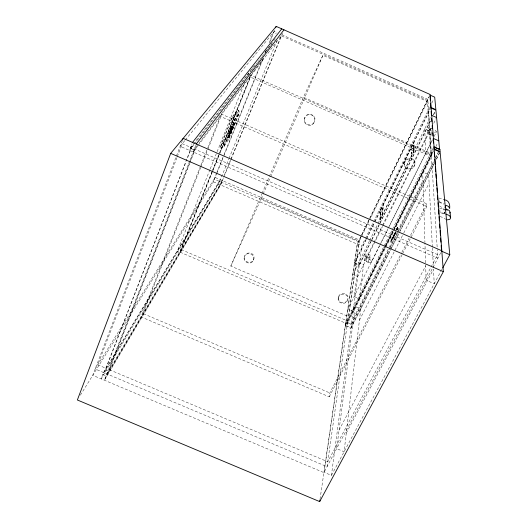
<?xml version="1.0" encoding="UTF-8"?>
<svg xmlns="http://www.w3.org/2000/svg" width="528" height="528" viewBox="0 0 528 528"><rect width="100%" height="100%" fill="white"/><g stroke="black" fill="none" stroke-linecap="round" stroke-linejoin="round"><path stroke-width="0.4" stroke-dasharray="2.64 1.98" d="M411.352 147.352L411.259 156.697L413.853 151.45L413.82 142.23L413.853 151.45M392.885 237.976L392.753 237.422M393.083 237.752L392.779 237.593M394.093 235.745L393.796 235.983L393.763 235.488M394.522 234.128L394.495 234.425M395.208 232.531L395.518 231.832L395.208 232.432M231.964 129.987L230.828 129.532L231.02 128.931L232.155 129.419L231.983 130.027L232.571 128.951C230.987 126.317 229.779 131.96 231.02 128.931M244.523 257.017C243.342 263.162 253.341 264.502 254.008 258.357C255.156 252.529 245.936 250.774 244.596 256.456C246.814 250.622 256.153 254.602 253.387 260.238C250.919 266.435 241.23 261.466 244.873 255.803M404.455 164.683C403.135 156.532 417.113 156.037 414.81 164.637C414.058 170.683 403.9 170.735 404.468 164.142C404.593 170.405 414.084 169.792 414.81 164.096M392.825 237.864L393.406 236.069M397.782 228.043L397.67 227.324M397.228 228.677L396.64 230.281M396.693 229.739L397.525 227.865L397.241 229.68M394.951 233.963L395.723 232.511L395.795 231.007M395.446 232.709L395.168 233.264L395.485 232.426M314.582 120.688C315.916 115.474 308.464 112.2 305.527 116.714M391.677 240.544L391.38 241.078L392.152 238.498M390.773 242.339L390.839 240.781L391.763 239.006M391.063 241.765L391.413 240.471M391.453 240.128L391.486 239.554M229.126 132.422L229.39 131.782C231.851 133.393 229.99 130.871 229.39 131.782M230.089 132.845L230.657 131.809L230.076 133.241M230.267 132.924L230.505 132.238M338.415 297.403C336.112 304.293 347.78 305.705 347.926 298.762C347.068 304.669 337.102 303.541 338.415 297.403C339.405 291.014 350.051 293.033 347.82 299.488M382.397 215.358L383.302 204.415L382.397 215.358L379.929 220.275L380.939 209.227L379.929 220.275M397.465 228.512C397.096 227.449 397.102 231.119 397.531 228.459M369.791 259.446L370.26 255.103L366.445 253.453L365 256.37L364.472 260.726L368.32 262.39L369.791 259.446L365.93 257.776L366.445 253.453M368.32 262.39L368.808 258.02L370.26 255.103M394.733 234.089L394.7 233.409L394.291 233.911M366.254 239.494L354.526 263.366L346.025 321.869L351.404 324.179L359.218 265.393L371.633 240.26M361.343 235.666L357.37 243.804L354.631 262.654L359.311 264.673L361.832 245.738L365.092 239.085M385.394 246.266L345.358 325.967L324.073 472.296L331.419 475.385L350.935 328.357L390.443 250.246M433.059 148.361L345.932 322.172L345.47 325.34L351.041 327.73L351.463 324.548L389.374 249.493M397.789 227.786L397.617 228.479M320.027 499.184L357.185 244.108L361.39 235.481M200.548 166.076L140.996 316.859L329.248 396.832L329.848 392.964L401.551 252.919M392.469 238.267L392.423 238.623M231.581 130.522L231.977 129.347L231.409 130.442L230.34 129.617L229.786 130.871L230.941 131.386L231.31 130.66L230.175 130.159L231.31 130.66C231.858 125.308 228.182 133.808 232.155 129.419M393.657 235.633L393.571 236.095M397.439 228.941L397.439 228.499M231.152 128.35L231.026 128.766L232.162 129.261L232.835 127.783L231.383 130.423L231.772 129.71M394.482 234.32L394.053 235.349M392.726 237.89L392.674 238.28M434.194 136.422L436.465 131.65L434.089 129.149M394.739 233.897L394.621 234.511M395.241 232.109L394.984 233.303M431.798 128.291L430.723 128.37L430.366 128.964L431.99 130.997M393.822 235.323L394.271 234.016M397.551 228.756L397.67 227.693M230.815 128.297L231.911 125.809L233.053 126.304L231.581 129.67L230.439 129.169L230.815 128.297L231.97 128.746M394.951 232.901L395.129 232.36M228.268 134.633L228.492 134.297L229.634 134.792L229.403 135.135L228.268 134.633C228.367 131.954 231.297 132.495 229.456 134.713M231.911 125.809L231.066 127.901L232.241 128.443L231.581 129.67M229.601 134.125L230.102 132.884M392.535 238.722L392.647 238.267M394.654 234.28L394.205 235.495M304.795 117.968C301.415 124.582 312.418 128.733 314.338 121.612C311.942 128.264 301.726 123.783 304.986 117.513L304.795 117.968C306.92 110.497 318.16 115.447 314.167 122.08M371.474 262.046C368.603 250.787 360.862 264.62 371.474 262.046L379.54 245.883M397.538 229.007L397.617 228.644M229.693 131.386L228.492 134.297M230.835 131.881L229.403 135.135M393.05 236.755L393.426 235.693M231.304 127.076L233.013 127.862L231.779 127.321L231.026 128.766M394.937 233.237L394.852 233.99M232.855 128.093C233.449 129.419 228.34 127.631 232.412 129.188M397.313 229.053L397.353 228.149M392.588 238.484L391.802 240.009L392.179 239.237M393.928 234.907L394.172 234.227M393.499 236.861L393.67 236.32L393.221 237.211M396.389 229.779L396.937 228.393M396.469 229.726L396.785 228.723M338.296 298.122C339.029 292.934 347.629 292.756 347.906 298.254M393.076 236.768L393.294 236.168M232.162 129.261C232.386 128.218 231.317 131.149 232.241 129.109M404.58 163.277C405.28 157.549 414.843 156.928 414.942 163.231L414.942 162.697M393.162 237.092L393.545 236.089M394.522 234.722L394.251 235.396M392 238.616L392.575 237.442M397.28 229.72L397.393 229.35M182.351 140.521L92.743 375.329L323.902 472.619L441.58 251.183M176.972 157.582L97.772 364.828L106.075 368.333L186.146 161.561M177.263 156.809L182.272 143.715L191.506 147.721L186.443 160.789M393.611 236.498L393.056 237.739M392.304 238.88L392.152 239.224M102.788 374.458L106.135 375.863L221.879 181.949L219.806 181.058L102.788 374.458L101.092 378.847L218.579 184.067L228.743 159.106M253.744 71.181L194.126 149.563L190.397 147.939L192.001 143.794M189.598 161.198L104.432 380.246L220.645 184.965L223.667 177.573M189.895 160.433L195.736 145.418M189.816 163.152L109.395 369.732L327.756 461.776L437.613 254.635L195.195 149.325L190.113 162.38M397.234 229.462L397.201 229.225M393.459 236.333L393.261 236.801M200.851 165.31L207.497 148.467M207.801 147.708L220.196 116.325L426.815 206.534L402.422 254.113M200.541 167.924L142.982 313.54L329.848 392.964M200.845 167.158L207.504 150.295M207.808 149.53L221.747 114.279L426.703 203.795L426.815 206.534M224.083 146.335L234.729 119.869L239.059 113.606L236.161 112.345L231.766 118.576L221.153 145.061L224.083 146.335L234.571 119.797L238.9 113.54L228.611 139.517L224.083 146.335A8.257 7.425 16.1 0 1 221.39 148.315L219.919 147.682L232.155 117.143L237.349 109.804L238.801 110.438A8.171 7.234 17.5 0 1 239.059 113.606L228.611 139.517A8.092 3.465 25.6 0 1 226.822 140.197L221.39 148.315M209.939 169.64L177.19 251.486L179.725 252.575L212.573 170.782M210.243 168.874L245.137 81.662M247.889 74.778L248.503 73.247M253.387 260.238L253.651 259.578M212.282 170.973L179.744 252.028L347.312 323.902L385.48 247.988M212.593 170.214L219.344 153.391M219.648 152.625L250.041 76.923L431.429 156.598L394.376 230.3M212.876 170.016L251.249 74.455M221.153 145.061L225.746 138.27L236.161 112.345M212.19 172.451L181.203 249.586L347.721 321.037L385.44 245.923M212.494 171.686L251.15 75.458L431.303 154.612L393.947 228.987M227.759 138.112L232.841 125.499L235.435 121.697L230.591 134.231L227.759 138.112L230.419 134.152L235.435 121.697M227.938 138.191L233.02 125.578L235.613 121.77M216.612 172.999L214.144 179.111L358.954 241.864L361.119 237.428M216.922 172.234L223.714 155.417M224.024 154.651L262.31 59.862M265.089 52.978L266.33 49.922M269.108 43.039L273.431 32.34L276.21 33.568M80.355 395.195L213.411 181.83L216.401 174.418M216.711 173.659L223.509 156.829M223.819 156.064L262.759 59.697M270.178 41.342L274.778 29.971M229.053 158.341L276.929 40.715M221.43 182.272L223.298 177.698M224.545 174.643L230.459 160.149M230.776 159.383L281.213 35.779L427.898 100.617L369.758 219.806M223.978 176.807L230.828 160.01M231.145 159.251L282.559 33.297M230.023 133.544L229.779 134.204L228.637 133.703M393.037 236.999L393.314 236.379M231.205 130.64L230.941 131.386M231.323 130.357C232.129 128.291 229.799 132.997 231.482 130.112M230.835 266.072L261.169 198.719L359.291 241.243L348.645 316.648L230.835 266.072L261.749 194.152M262.079 193.393L303.409 97.244L322.918 55.308L427.495 101.528L430.65 153.153L303.409 97.244M261.169 198.719L262.799 194.944M263.122 194.192L270.27 177.586M270.593 176.834L322.918 55.308M230.175 130.159L229.805 130.891M230.855 128.502L231.106 127.948M232.069 128.363L231.403 129.591L232.274 127.499M396.785 228.802L397.373 227.627M232.036 128.324L232.874 126.225L232.65 126.562M232.208 128.403L232.676 127.241L231.535 126.74M393.155 237.567L393.327 237.191M230.439 129.169L230.815 128.489M361.753 234.742L369.336 219.199M369.692 218.46L429.825 95.185M361.7 234.92L428.848 97.264M361.456 236.808L369.422 220.42M365.455 238.346L429.634 107.507M431.805 103.072L433.62 99.376M354.631 262.654L366.023 239.455M366.386 238.715L374.378 222.427M374.748 221.687L430.841 107.441M366.617 238.755L374.59 222.526M374.946 221.786L430.214 109.27M383.038 207.959L380.609 212.857L382.998 207.94M411.299 150.407L413.827 145.2M413.879 148.309L411.279 153.542L413.84 148.342M369.303 241.223L352.915 274.454L357.74 276.533L382.622 226.367M369.666 240.484L377.685 224.222M378.048 223.483L431.072 115.949M413.972 151.351L379.797 220.598L380.84 209.286L413.939 141.933L413.952 151.345M359.311 264.673L371.342 240.313M371.705 239.58L431.132 119.255M433.316 114.827L435.508 110.398M372.002 239.521L430.802 120.49M433.726 114.576L434.821 112.358M431.673 135.128L427.594 133.333L427.423 130.185L429.053 126.878L431.072 127.769M364.472 260.726L365.93 257.776M427.594 133.333L429.244 129.994L431.97 131.195M366.049 258.515L373.732 243.012M374.101 242.273L382.147 226.037M382.516 225.298L430.445 128.608M382.991 225.628L431.29 128.245M433.772 123.248L436.247 118.252M379.507 245.692L347.893 309.025L353.12 311.269L393.386 231.132M380.978 242.748L387.961 228.769M388.324 228.037L432.445 139.663M379.909 245.15L387.974 228.987M389.446 226.05L432.359 140.092M345.47 325.34L384.602 247.421M384.971 246.682L392.726 231.244M394.198 228.307L433.33 150.381M385.816 245.183L393.578 229.72M385.763 245.527L434.062 149.365M393.756 230.393L433.62 151.061M435.824 146.672L437.666 143.015M385.849 247.249L394 231.04M396.7 229.574L397.234 228.512M391.439 240.484L391.07 241.144M395.109 233.666L395.723 232.511M353.641 317.816L388.859 248.008M389.228 247.276L397.386 231.106M397.756 230.373L422.961 180.404M351.404 324.179L389.935 247.87M390.304 247.137L398.086 231.726M398.455 230.993L433.653 161.291M435.501 157.628L438.095 152.486M389.743 248.754L397.551 233.303M397.921 232.564L433.6 161.924M435.455 158.248L438.431 152.361M351.041 327.73L391.129 248.457M391.499 247.724L398.548 233.779M400.033 230.842L434.181 163.317M436.412 158.915L440.121 151.576M390.812 249.513L398.983 233.356M399.353 232.624L434.221 163.693M436.432 159.317L440.121 152.031M359.416 320.298L403.399 233.726M403.775 232.993L429.119 183.104M401.927 252.186L409.061 238.253M410.56 235.323L426.703 203.795M329.248 396.832L402.046 254.839M438.867 198.013L444.035 199.676M438.946 202.244L438.94 197.881M439.613 208.078L444.503 209.629M444.893 212.058L444.239 213.305L443.903 209.557L444.272 208.857M444.206 213.292L444.86 212.045M230.129 130.409L230.624 129.188M394.225 235.508L393.98 235.851M339.062 430.096L425.68 265.861M346.262 433.145L433.488 269.254L434.221 283.754L426.136 280.249L424.948 242.854M331.419 475.385L441.223 270.699M441.613 269.973L442.391 268.528M230.498 132.66L229.363 132.158M397.043 228.261L397.69 227.707M105.178 378.325L221.186 183.638M106.887 373.93L222.42 180.622M103.541 372.517L220.348 179.725M219.919 147.682L225.397 139.577L226.822 140.197L238.801 110.438L233.64 117.797A8.362 3.736 25.8 0 1 234.729 119.869L231.766 118.576M231.442 128.462L230.848 129.532M233.053 126.304L232.828 126.634L231.68 126.139M193.182 151.985L197.644 146.091M198.139 145.438L281.932 34.822L427.812 99.31L437.276 249.209M254.239 70.528L255.73 68.567M256.225 67.914L257.717 65.954M258.212 65.3L259.703 63.347M260.198 62.693L261.69 60.733M262.185 60.08L263.677 58.12M189.46 150.368L193.994 144.507M194.502 143.854L244.933 78.758M245.434 78.111L246.946 76.157M247.454 75.504L250.978 70.95M251.486 70.297L253.499 67.696M254.008 67.043L255.519 65.089M256.021 64.436L257.539 62.489M258.04 61.835L259.552 59.882M260.06 59.228L261.571 57.281M262.073 56.628L264.092 54.021M264.594 53.374L266.112 51.421M266.614 50.767L268.125 48.814M268.633 48.167L270.145 46.213M270.646 45.56L272.164 43.606M190.397 147.939L255.077 64.799M265.188 51.81L276.302 37.514M397.346 227.621L397.762 227.363M184.813 140.606L180.14 146.322L437.844 258.218L437.323 250.028M185.335 139.973L274.197 31.403L276.962 32.624M436.399 132.013L434.326 132.178M446.965 210.659L447.929 210.454M443.395 213.833L440.517 212.586M444.88 213.741L440.002 212.032L439.685 207.94M439.23 201.683L444.418 203.795M105.303 369.6L108.636 371.006M345.932 322.172L351.463 324.548M345.358 325.967L350.935 328.357M357.37 243.804L361.832 245.738M213.411 181.83L357.185 244.108M365 256.37L368.808 258.02M354.526 263.366L359.218 265.393M380.305 216.572L382.714 211.682M190.885 148.526L194.581 150.137M444.503 209.821L446.325 210.613M232.155 117.143L233.64 117.797M446.563 219.575L440.2 216.388M230.538 128.852L231.68 129.353M230.881 129.129L232.016 129.624M230.294 129.855L231.436 130.35M230.129 130.225L231.264 130.726M229.561 131.776L230.703 132.271M229.376 131.894L230.518 132.389M229.145 132.317L230.287 132.812M228.868 133.366L230.01 133.861M225.746 138.27L228.611 139.517M427.423 130.185L431.455 131.96L431.62 134.336M439.435 205.913L442.358 207.748L443.896 209.55M439.138 202.066L443.428 204.362M432.366 247.097L428.69 174.629L422.69 171.996L424.928 242.293M432.406 247.916L433.402 267.61M360.736 308.979L344.091 451.757L336.659 448.615L355.106 306.557L360.736 308.979M363.574 264.766L359.423 298.729L354.163 296.465L358.73 262.673L363.574 264.766M359.225 239.923L327.056 466.679L95.165 368.993L215.167 177.481L359.225 239.923M191.816 146.117L104.557 371.534L107.884 372.933L195.518 147.728L191.816 146.117M232.439 126.212L228.426 136.363L230.769 132.878L234.742 122.833L232.439 126.212M431.416 155.45L425.799 152.981L424.723 128.832L429.878 131.102L431.416 155.45"/><path stroke-width="0.79" d="M319.678 501.6L443.355 271.63L430.162 94.499L276.217 26.4L170.689 153.377L77.365 399.986L319.678 501.6L319.915 499.99M449.777 213.16L450.087 212.256L449.328 210.533L446.457 209.062L446.074 209.794L446.424 209.048M450.054 212.243L450.635 217.701L450.318 218.618L449.731 219.41L447.183 219.853M182.596 139.887L183.183 138.349L441.804 250.767M275.642 27.826L276.217 26.4M444.985 207.484L446.101 205.352L448.529 206.415L449.691 208.514C450.153 204.343 448.8 199.98 444.035 199.676M442.781 267.802L449.783 254.747L440.121 152.031L434.062 149.365M196.271 144.038L283.972 29.832M192.535 142.415L281.761 28.849M445.962 214.117L449.447 215.556L450.635 217.701M441.58 251.183L449.783 254.747M170.689 153.377L443.355 271.63M433.112 138.329L438.768 140.824M434.471 147.305L439.58 149.556L435.917 110.141L430.881 107.917M429.937 95.047L434.709 97.159L435.871 109.666L430.841 107.441L430.558 103.567M431.416 115.249L436.603 117.539M434.306 152.651L434.61 156.757M434.788 159.218L435.151 164.142M435.336 166.61L435.699 171.534M435.884 173.996L436.187 178.101M436.366 180.569L436.729 185.493M436.913 187.955L437.217 192.06M437.461 195.347L437.765 199.452M438.002 202.739L438.306 206.844M438.491 209.306L438.854 214.236M439.032 216.698L439.336 220.803M439.58 224.09L439.883 228.195M440.068 230.657L440.431 235.58M440.609 238.049L440.913 242.154M441.157 245.434L441.461 249.539M430.049 96.598L430.333 100.472M431.119 111.177L431.356 114.437M431.647 118.437L431.884 121.618M432.175 125.598L432.406 128.779M432.703 132.759L432.934 135.94M433.224 139.907L433.455 143.055M439.916 149.417L433.91 146.777L434.069 148.909L440.121 151.576L439.916 149.417"/></g></svg>
